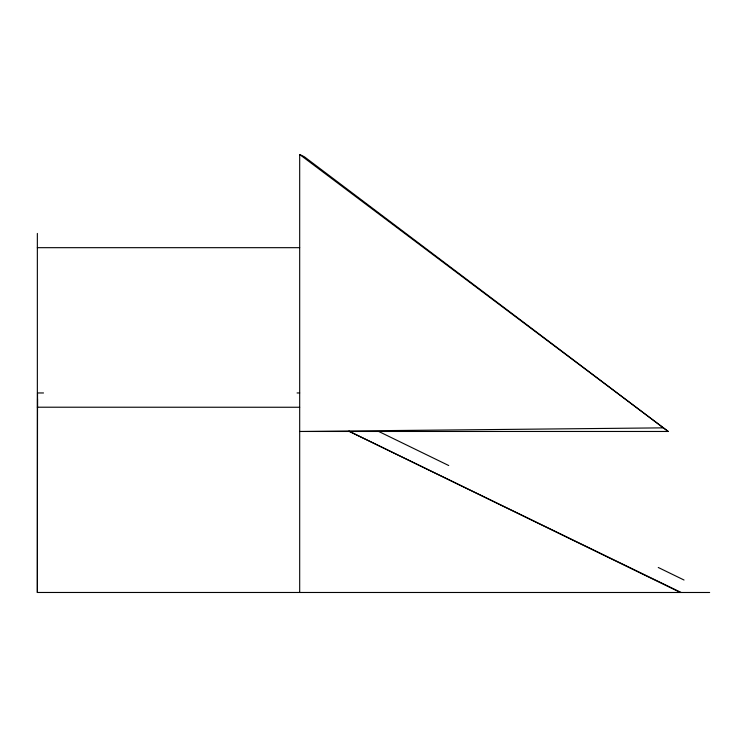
<?xml version="1.0" encoding="UTF-8"?>
<svg xmlns="http://www.w3.org/2000/svg" width="747" height="747" viewBox="0 0 747 747"><rect width="100%" height="100%" fill="white"/><g stroke="black" fill="none" stroke-linecap="round" stroke-linejoin="round"><path stroke-width="1.12" d="M37.527 407.208L37.527 398.795M37.35 233.428L37.35 592.474L37.527 392.959L43.513 392.959M663.411 427.854L299.687 431.467L668.22 431.467L304.346 156.758L299.687 154.508L299.687 592.474M37.35 247.677L299.687 247.677M297.073 392.959L299.687 392.959M37.35 407.208L299.687 407.255M37.35 592.474L709.65 592.492M348.933 431.168L681.133 592.492M378.897 431.551L448.732 465.53M658.256 567.477L684.037 580.027M348.97 431.234L680.368 592.492M299.687 154.508L668.22 431.467"/></g></svg>
